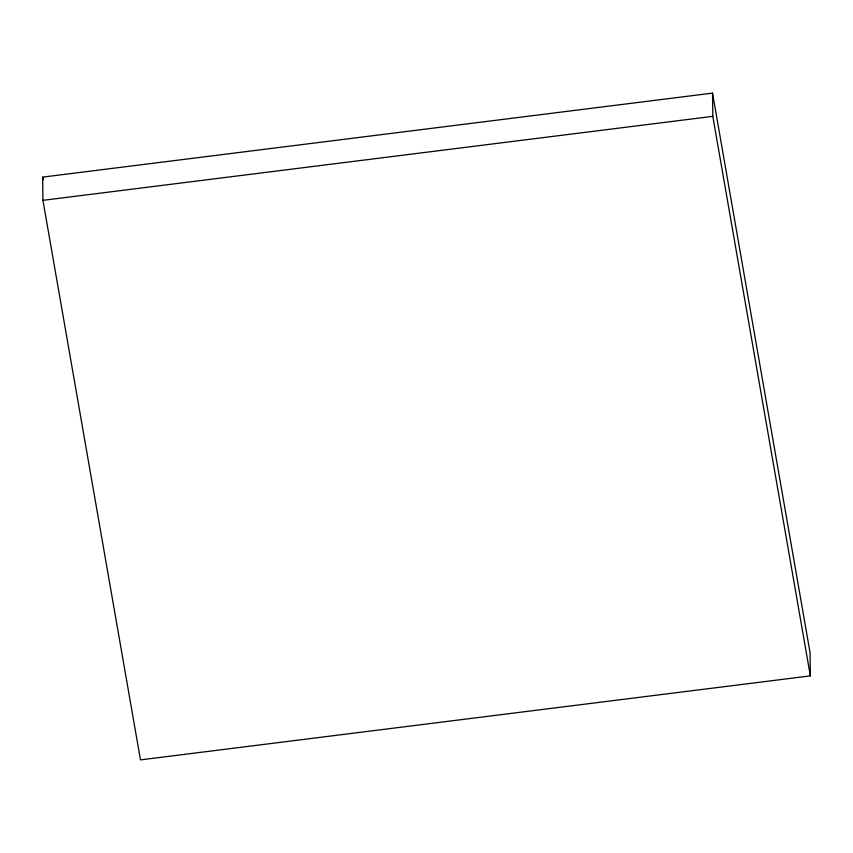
<?xml version="1.0" encoding="UTF-8"?>
<svg xmlns="http://www.w3.org/2000/svg" width="853" height="853" viewBox="0 0 853 853"><rect width="100%" height="100%" fill="white"/><g stroke="black" fill="none" stroke-linecap="round" stroke-linejoin="round"><path stroke-width="1.28" d="M42.65 177.115L712.522 93.116L810.062 652.662L810.35 675.885L140.478 759.884L42.938 200.338L42.65 177.115L43.108 179.727M42.938 200.338L712.809 116.339L712.522 93.116M712.809 116.339L810.35 675.885"/></g></svg>
